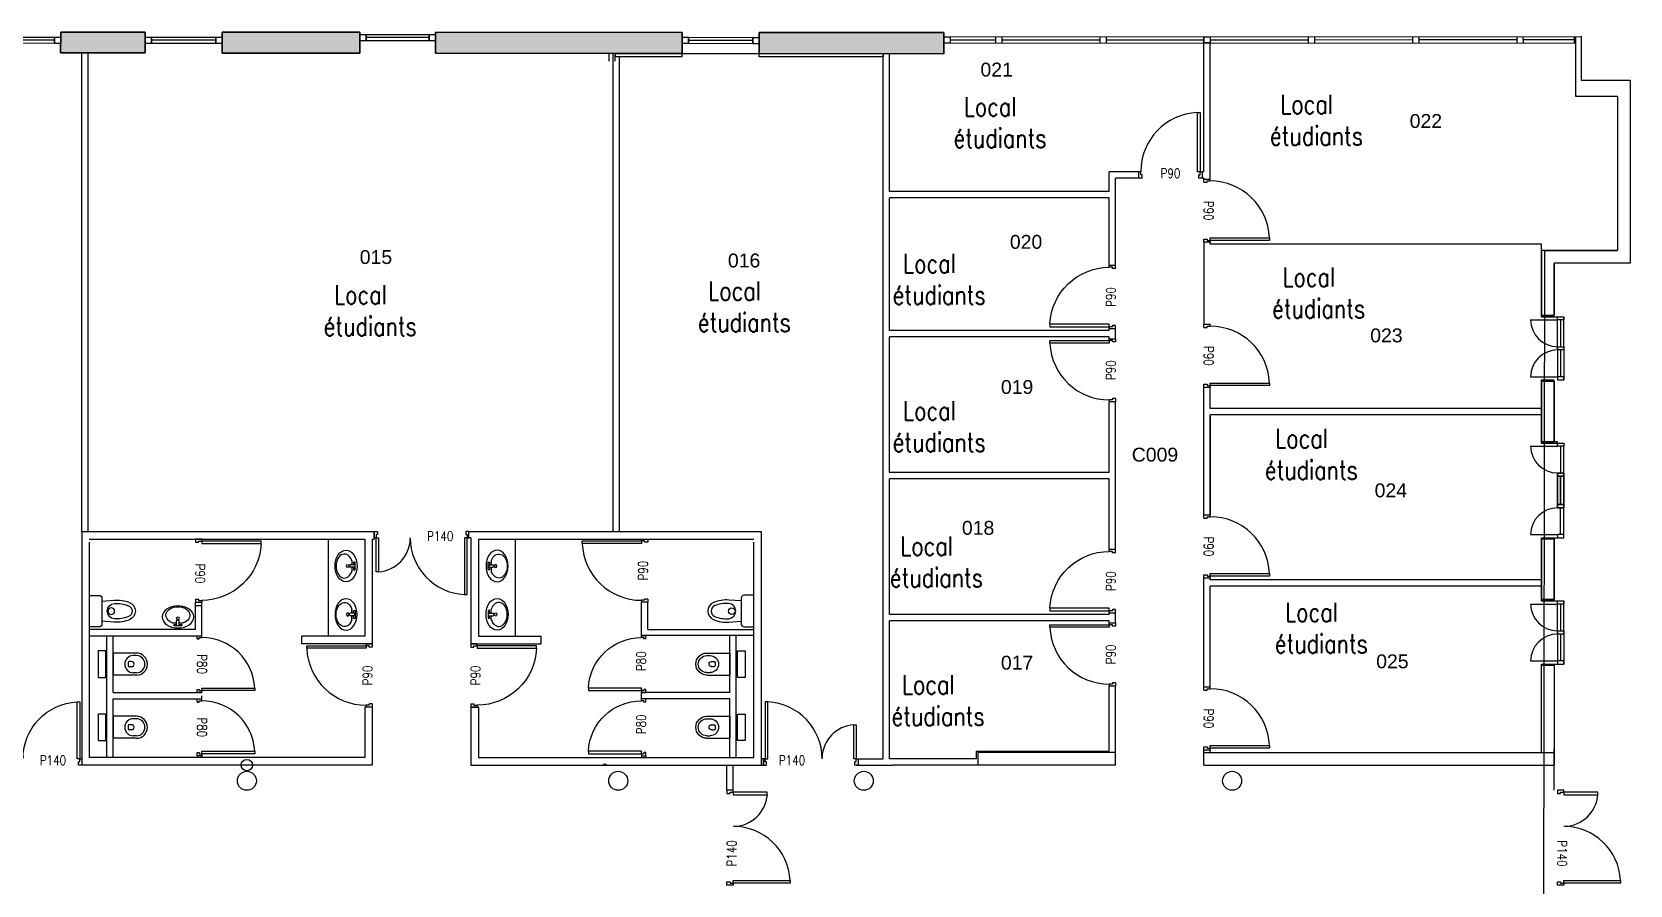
# Model space of a CAD drawing. Header units: metres. Extents: x -170671 to 7046476, y -35663801 to 566855.
# Drawn here: x 11027.13 to 11051.36, y 4312.66 to 4325.59 of the extents above; entities that cross this region are included whole.
import ezdxf
from ezdxf.enums import TextEntityAlignment as Align

# ---------------------------------------------------------------- set-up
doc = ezdxf.new("R2010")
doc.units = ezdxf.units.M
doc.header["$LTSCALE"] = 100
for name, color, linetype in [('0-cadre', 7, 'Continuous'), ('0_Designation', 255, 'Continuous'), ('0_numéro des salles', 7, 'Continuous'), ('1-cloison', 250, 'Continuous'), ('5-code', 250, 'Continuous')]:
    doc.layers.add(name, color=color, linetype=linetype)
doc.styles.add('ATT', font='ROMANS', dxfattribs={"width": 0.8, "height": 15})
doc.styles.add('COT', font='ROMANS.SHX', dxfattribs={"width": 0.8})
doc.styles.add('R2', font='ROMANS.SHX', dxfattribs={"height": 15})
doc.styles.get("Standard").update_dxf_attribs({"font": 'arial.ttf'})

# ---------------------------------------------------------------- blocks, each defined once
blk = doc.blocks.new('P80c7d')
for p, q in [((-7, 90.9), (-3, 90.9)), ((-7, 7), (-7, 90.9)), ((-3, 90.9), (-3, 7)), ((-87, 7), (-90, 7)), ((-90, 0), (-90, 7)), ((-85, 0), (-90, 0)), ((-87, 3), (-87, 7)), ((-85, 3), (-87, 3)), ((-85, 0), (-85, 3)), ((-3, 7), (-7, 7)), ((-5, 3), (-3, 3)), ((-5, 0), (-5, 3)), ((0, 0), (-5, 0)), ((-3, 3), (-3, 7)), ((-3, 7), (0, 7)), ((0, 7), (0, 0))]:
    blk.add_line(p, q)
blk.add_arc((-3, 7), 84, 92.7294, 180)
at = {"style": 'ATT', "width": 0.8, "flags": 8}
blk.add_attdef('REF1', text='', height=15, dxfattribs=at).set_placement((-45, 0), align=Align.CENTER)
blk = doc.blocks.new('0229HNI-APD-eti-SU')
at = {"style": 'R2', "flags": 1}
for tag, p in [('IDPOL', (140.2, 97.3)), ('IDETI', (140.2, 92.5))]:
    blk.add_attdef(tag, text='', height=2.6, dxfattribs=at).set_placement(p, align=Align.MIDDLE_CENTER)
at = {"layer": '5-code'}
blk.add_attdef('CODE', text='', height=22, dxfattribs=at).set_placement((1.8, 16.5), align=Align.TOP_CENTER)
blk = doc.blocks.new('A$C46A8599A')
blk.add_line((19.9, -15.5), (19.9, 15.5))
for points in [[(15.5, 25), (0, 25), (0, -25), (15.5, -25, 0.414305), (19.9, -20.6), (19.9, -16), (39.3, -17.5, 0.112694), (63.7, -13.6, 0.675246), (63.7, 13.6, 0.112694), (39.3, 17.5), (19.9, 16), (19.9, 20.6, 0.414214), (15.5, 25)], [(61.7, 8.6, 0.112694), (39.7, 12.1, 0.936159), (39.7, -12.1, 0.112694), (61.7, -8.6, 0.675246), (61.7, 8.6)]]:
    blk.add_lwpolyline(points, format="xyb")
blk.add_circle((34.8, 0), 5.21)
blk.add_arc((43, 37.8), 50, 266.223, 291.942)
blk = doc.blocks.new('WC-GEBERIT 42')
for p, q in [((-17.5, -36.5), (-17.5, 0)), ((17.5, 0), (-17.5, 0)), ((-4, -29), (-4, -25)), ((3, -23.3), (-2.8, -23.3)), ((4, -29), (4, -25)), ((17.5, -36.5), (17.5, 0)), ((-13.5, -36.5), (-13.5, -31.5)), ((13.5, -36.5), (13.5, -31.5))]:
    blk.add_line(p, q)
blk.add_lwpolyline([(21, 12), (21, 24), (-21, 24), (-21, 12)], close=True)
for centre, radius, start, end in [((0, -31.5), 13.5, 360, 180), ((-2.4, -24.9), 1.63, 104.0981, 182.7782), ((2.7, -24.7), 1.38, 347.0572, 76.8537), ((0, -36.5), 17.5, 180, 360), ((0, -36.5), 13.5, 180, 360), ((0, -29), 4, 180, 360)]:
    blk.add_arc(centre, radius, start, end)
blk = doc.blocks.new('P90c10d')
for p, q in [((-7, 10), (-7, 103.9)), ((-7, 103.9), (-3, 103.9)), ((-3, 103.9), (-3, 10)), ((-100, 0), (-100, 10)), ((-97, 10), (-100, 10)), ((-95, 0), (-100, 0)), ((-97, 5), (-97, 10)), ((-95, 5), (-97, 5)), ((-95, 0), (-95, 5)), ((-3, 10), (-7, 10)), ((-5, 0), (-5, 5)), ((-5, 5), (-3, 5)), ((0, 0), (-5, 0)), ((-3, 10), (0, 10)), ((-3, 5), (-3, 10)), ((0, 10), (0, 0))]:
    blk.add_line(p, q)
blk.add_arc((-3, 10), 94, 92.7294, 180)
at = {"style": 'ATT', "width": 0.8, "flags": 8}
blk.add_attdef('REF1', text='', height=15, dxfattribs=at).set_placement((-50, 0), align=Align.CENTER)
blk = doc.blocks.new('A$C46ED5876')
for p, q in [((-8.1, 0), (-8.1, 2.4)), ((-8.1, 2.4), (4.1, 2.4)), ((-4, 0), (-8.1, 0)), ((-4, 1.8), (-4, -5.8)), ((0, 1.8), (-4, 1.8)), ((0, 1.8), (0, -5.8)), ((4.1, 0), (0, 0)), ((4.1, 2.4), (4.1, 0)), ((-4, -2.6), (-10.5, -2.6)), ((6.5, -2.6), (0, -2.6))]:
    blk.add_line(p, q)
at = {"extrusion": (0, 0, -1)}
for centre, major_axis in [((-2, -11.9), (-25, 0)), ((-2, -9.6), (2.58, 0))]:
    blk.add_ellipse(centre, major_axis=major_axis, ratio=0.7, dxfattribs=at)
for centre, major_axis, start_param, end_param in [((-2, -14.5), (19, 0), 5.174, 10.533963), ((-2, -5), (2.35, 0), 0.552816, 2.588777)]:
    blk.add_ellipse(centre, major_axis=major_axis, ratio=0.7, start_param=start_param, end_param=end_param, dxfattribs=at)
blk = doc.blocks.new('A$C68E95FAC')
for p, q in [((-8.1, 0), (-8.1, 2.4)), ((-8.1, 2.4), (4.1, 2.4)), ((-4, 0), (-8.1, 0)), ((-4, 1.8), (-4, -5.8)), ((0, 1.8), (-4, 1.8)), ((0, 1.8), (0, -5.8)), ((4.1, 0), (0, 0)), ((4.1, 2.4), (4.1, 0)), ((-4, -2.6), (-10.5, -2.6)), ((6.5, -2.6), (0, -2.6))]:
    blk.add_line(p, q)
at = {"extrusion": (0, 0, -1)}
for centre, major_axis in [((-2, -11.9), (-25, 0)), ((-2, -9.6), (2.58, 0))]:
    blk.add_ellipse(centre, major_axis=major_axis, ratio=0.7, dxfattribs=at)
for centre, major_axis, start_param, end_param in [((-2, -14.5), (19, 0), 5.174, 10.533963), ((-2, -5), (2.35, 0), 0.552816, 2.588777)]:
    blk.add_ellipse(centre, major_axis=major_axis, ratio=0.7, start_param=start_param, end_param=end_param, dxfattribs=at)
blk = doc.blocks.new('P140c10d')
for p, q in [((-7, 99.9), (-3, 99.9)), ((-7, 10), (-7, 99.9)), ((-3, 99.9), (-3, 10)), ((-143, 63.9), (-147, 63.9)), ((-147, 63.9), (-147, 10)), ((-143, 10), (-143, 63.9)), ((-150, 10), (-150, 0)), ((-147, 10), (-150, 10)), ((-150, 0), (-145, 0)), ((-147, 10), (-143, 10)), ((-147, 5), (-147, 10)), ((-145, 5), (-147, 5)), ((-145, 0), (-145, 5)), ((-3, 10), (-7, 10)), ((-5, 0), (-5, 5)), ((-5, 5), (-3, 5)), ((0, 0), (-5, 0)), ((-3, 10), (0, 10)), ((-3, 5), (-3, 10)), ((0, 10), (0, 0))]:
    blk.add_line(p, q)
for centre, radius, start, end in [((-3, 10), 90, 92.7294, 180), ((-147, 10), 54.1, 2.0041, 85.7561)]:
    blk.add_arc(centre, radius, start, end)
at = {"style": 'ATT', "width": 0.8, "flags": 8}
blk.add_attdef('REF1', text='', height=15, dxfattribs=at).set_placement((-50, 0), align=Align.CENTER)
blk = doc.blocks.new('P140c10g')
for p, q in [((3, 99.9), (3, 10)), ((7, 99.9), (3, 99.9)), ((7, 10), (7, 99.9)), ((143, 10), (143, 63.9)), ((143, 63.9), (147, 63.9)), ((147, 63.9), (147, 10)), ((0, 10), (0, 0)), ((3, 10), (0, 10)), ((0, 0), (5, 0)), ((3, 10), (7, 10)), ((3, 5), (3, 10)), ((5, 5), (3, 5)), ((5, 0), (5, 5)), ((147, 10), (143, 10)), ((145, 0), (145, 5)), ((145, 5), (147, 5)), ((150, 0), (145, 0)), ((147, 10), (150, 10)), ((147, 5), (147, 10)), ((150, 10), (150, 0))]:
    blk.add_line(p, q)
for centre, radius, start, end in [((3, 10), 90, 0, 87.2706), ((147, 10), 54.1, 94.2439, 177.9959)]:
    blk.add_arc(centre, radius, start, end)
at = {"style": 'ATT', "width": 0.8, "flags": 8}
blk.add_attdef('REF1', text='', height=15, dxfattribs=at).set_placement((50, 0), align=Align.CENTER)

msp = doc.modelspace()

# ---------------------------------------------------------------- hatches: boundary and pattern name
at = {"layer": '0-cadre'}
h = msp.add_hatch(dxfattribs=at)
h.set_pattern_fill('AR-SAND', scale=0.191489, style=0)
h.set_pattern_definition([(37.5, (10896.41325, 4254.86833), (-0.01206256, 0.36896625), [0, -0.29106383, 0, -0.3255319, 0, -0.3111702]), (7.5, (10896.41325, 4254.86833), (0.3388934, 0.540411), [0, -0.1570213, 0, -0.2623404, 0, -0.1005319]), (327.5, (10896.17772, 4254.86833), (0.59632504, 0.00108365), [0, -0.0957447, 0, -0.34468085, 0, -0.45]), (317.5, (10896.1777, 4254.86833), (0.5756413, 0.1680655), [0, -0.04787234, 0, -0.22595745, 0, -0.25851064])])
h.paths.add_polyline_path([(11019.554, 4325.284), (11019.556, 4325.594), (11018.764, 4325.595), (11018.764, 4325.285), (11018.766, 4321.77), (11016.367, 4321.769), (11016.369, 4320.191), (11016.555, 4320.185), (11016.559, 4321.627), (11018.908, 4321.628), (11018.907, 4325.285)])
h.paths.add_polyline_path([(11021.549, 4325.283), (11021.549, 4325.594), (11020.705, 4325.594), (11020.705, 4325.283)])
h.paths.add_polyline_path([(11026.451, 4325.278), (11026.452, 4325.592), (11025.124, 4325.592), (11025.124, 4325.279)])
h.paths.add_polyline_path([(11028.847, 4325.276), (11028.849, 4325.591), (11027.569, 4325.592), (11027.568, 4325.277)])
h.paths.add_polyline_path([(11032.105, 4325.273), (11032.105, 4325.59), (11030.017, 4325.591), (11030.015, 4325.275)])
h.paths.add_polyline_path([(11036.987, 4325.268), (11036.988, 4325.588), (11033.251, 4325.59), (11033.251, 4325.272)])
h.paths.add_polyline_path([(11040.954, 4325.265), (11040.953, 4325.587), (11038.156, 4325.588), (11038.155, 4325.267)])
edge = h.paths.add_edge_path()
edge.add_line((11023.959, 4325.28), (11023.96, 4325.593))
edge.add_line((11023.96, 4325.593), (11022.703, 4325.593))
edge.add_line((11022.703, 4325.593), (11022.703, 4325.282))
edge.add_line((11022.703, 4325.282), (11023.959, 4325.28))
h = msp.add_hatch(color=7, dxfattribs=at)
h.paths.add_polyline_path([(11032.105, 4325.273), (11032.105, 4325.59), (11030.017, 4325.591), (11030.015, 4325.275)])
h.paths.add_polyline_path([(11028.847, 4325.276), (11028.849, 4325.591), (11027.569, 4325.592), (11027.568, 4325.277)])
h.paths.add_polyline_path([(11026.451, 4325.278), (11026.452, 4325.592), (11025.124, 4325.592), (11025.124, 4325.279)])
h.paths.add_polyline_path([(11021.549, 4325.283), (11021.549, 4325.594), (11020.705, 4325.594), (11020.705, 4325.283)])
h.paths.add_polyline_path([(11019.554, 4325.284), (11019.556, 4325.594), (11018.764, 4325.595), (11018.764, 4325.285), (11018.766, 4321.77), (11016.367, 4321.769), (11016.369, 4320.191), (11016.555, 4320.185), (11016.559, 4321.627), (11018.908, 4321.628), (11018.907, 4325.285)])
edge = h.paths.add_edge_path()
edge.add_line((11023.959, 4325.28), (11023.96, 4325.593))
edge.add_line((11023.96, 4325.593), (11022.703, 4325.593))
edge.add_line((11022.703, 4325.593), (11022.703, 4325.282))
edge.add_line((11022.703, 4325.282), (11023.959, 4325.28))
h = msp.add_hatch(color=7, dxfattribs=at)
h.paths.add_polyline_path([(11036.987, 4325.268), (11036.988, 4325.588), (11033.251, 4325.59), (11033.251, 4325.272)])
h.paths.add_polyline_path([(11040.954, 4325.265), (11040.953, 4325.587), (11038.156, 4325.588), (11038.155, 4325.267)])

# ---------------------------------------------------------------- linework, layer by layer
at = {"layer": '0-cadre', "color": 7}
for p, q in [((11027.473, 4325.469), (11026.547, 4325.469)), ((11029.921, 4325.468), (11028.944, 4325.468)), ((11033.155, 4325.509), (11032.201, 4325.509)), ((11038.06, 4325.466), (11037.083, 4325.466)), ((11040.954, 4325.521), (11050.606, 4325.528)), ((11041.05, 4325.473), (11041.739, 4325.473)), ((11041.739, 4325.521), (11041.739, 4325.425)), ((11041.835, 4325.521), (11041.835, 4325.425)), ((11041.835, 4325.473), (11043.319, 4325.474)), ((11043.319, 4325.522), (11043.319, 4325.427)), ((11043.414, 4325.522), (11043.414, 4325.427)), ((11043.414, 4325.474), (11044.898, 4325.476)), ((11044.898, 4325.523), (11044.898, 4325.428)), ((11044.994, 4325.523), (11044.994, 4325.428)), ((11044.994, 4325.476), (11046.478, 4325.477)), ((11046.478, 4325.525), (11046.478, 4325.429)), ((11046.574, 4325.525), (11046.574, 4325.429)), ((11046.574, 4325.477), (11048.058, 4325.478)), ((11048.058, 4325.526), (11048.058, 4325.43)), ((11048.154, 4325.526), (11048.154, 4325.43)), ((11048.154, 4325.478), (11049.638, 4325.479)), ((11049.638, 4325.527), (11049.638, 4325.431)), ((11049.733, 4325.527), (11049.734, 4325.431)), ((11049.734, 4325.479), (11050.512, 4325.48)), ((11027.887, 4318.02), (11027.887, 4325.277)), ((11027.983, 4318.02), (11027.983, 4325.277)), ((11035.88, 4325.154), (11035.88, 4325.269)), ((11035.945, 4318.02), (11035.945, 4325.269)), ((11035.975, 4325.154), (11035.975, 4325.269)), ((11036.041, 4318.02), (11036.041, 4325.221)), ((11040.034, 4314.575), (11040.034, 4325.266)), ((11040.13, 4323.175), (11040.13, 4325.266)), ((11040.954, 4325.425), (11050.532, 4325.432)), ((11044.898, 4324.751), (11044.898, 4325.428)), ((11044.994, 4324.847), (11044.994, 4325.428)), ((11044.897, 4323.474), (11044.897, 4324.751)), ((11044.993, 4323.364), (11044.994, 4324.847)), ((11051.356, 4324.856), (11050.622, 4324.856)), ((11051.356, 4324.856), (11051.356, 4322.091)), ((11051.164, 4324.617), (11050.532, 4324.618)), ((11051.164, 4324.617), (11051.164, 4322.282)), ((11043.911, 4323.474), (11043.461, 4323.474)), ((11043.911, 4323.474), (11043.461, 4323.474)), ((11043.461, 4323.175), (11043.461, 4323.474)), ((11043.911, 4323.379), (11043.557, 4323.379)), ((11043.557, 4322.055), (11043.557, 4323.379)), ((11044.897, 4323.474), (11044.869, 4323.474)), ((11044.897, 4323.379), (11044.869, 4323.379)), ((11044.897, 4323.364), (11044.897, 4323.379)), ((11044.897, 4323.379), (11044.897, 4323.364)), ((11043.461, 4323.175), (11040.13, 4323.175)), ((11043.461, 4323.079), (11040.13, 4323.079)), ((11040.13, 4321.068), (11040.13, 4323.079)), ((11043.461, 4322.055), (11043.461, 4323.079)), ((11050.016, 4322.282), (11050.016, 4322.378)), ((11050.016, 4321.277), (11050.016, 4322.282)), ((11049.848, 4321.229), (11050.255, 4321.229)), ((11050.016, 4321.277), (11050.255, 4321.277)), ((11050.255, 4320.798), (11050.255, 4321.277)), ((11050.303, 4321.229), (11050.303, 4320.822)), ((11050.351, 4320.798), (11050.351, 4321.277)), ((11043.461, 4321.068), (11040.13, 4321.068)), ((11043.461, 4320.973), (11040.13, 4320.973)), ((11043.461, 4320.973), (11040.13, 4320.973)), ((11040.13, 4318.914), (11040.13, 4320.973)), ((11043.461, 4321.068), (11043.461, 4321.097)), ((11043.461, 4320.944), (11043.461, 4320.973)), ((11043.557, 4320.944), (11043.557, 4321.097)), ((11050.255, 4320.798), (11050.255, 4320.319)), ((11050.303, 4320.774), (11050.303, 4320.367)), ((11050.351, 4320.798), (11050.351, 4320.319)), ((11044.897, 4318.226), (11044.897, 4320.204)), ((11044.897, 4318.273), (11044.897, 4320.204)), ((11044.897, 4318.273), (11044.897, 4320.204)), ((11044.993, 4319.884), (11044.993, 4320.204)), ((11049.848, 4320.367), (11050.255, 4320.367)), ((11050.016, 4319.884), (11050.016, 4320.319)), ((11050.016, 4320.319), (11050.207, 4320.319)), ((11043.461, 4318.914), (11043.461, 4319.986)), ((11043.557, 4317.746), (11043.557, 4319.986)), ((11044.993, 4318.273), (11044.993, 4319.788)), ((11050.016, 4319.362), (11050.016, 4319.789)), ((11035.945, 4318.02), (11035.945, 4319.503)), ((11036.041, 4318.02), (11036.041, 4319.503)), ((11049.848, 4319.314), (11050.255, 4319.314)), ((11050.045, 4319.362), (11050.255, 4319.362)), ((11050.303, 4319.314), (11050.303, 4318.907)), ((11050.351, 4318.907), (11050.351, 4319.314)), ((11043.461, 4318.914), (11040.13, 4318.914)), ((11043.375, 4318.818), (11040.13, 4318.818)), ((11043.461, 4318.818), (11040.13, 4318.818)), ((11040.13, 4316.76), (11040.13, 4318.818)), ((11043.461, 4317.717), (11043.461, 4318.818)), ((11050.255, 4318.859), (11050.255, 4318.428)), ((11050.255, 4318.428), (11050.255, 4318.859)), ((11050.303, 4318.859), (11050.303, 4318.428)), ((11050.303, 4318.428), (11050.303, 4318.859)), ((11050.351, 4318.859), (11050.351, 4318.428)), ((11050.351, 4318.428), (11050.351, 4318.859)), ((11050.303, 4317.974), (11050.303, 4318.381)), ((11050.351, 4317.974), (11050.351, 4318.381)), ((11027.887, 4318.02), (11032.32, 4318.021)), ((11027.887, 4318.02), (11027.887, 4314.486)), ((11032.32, 4318.021), (11032.32, 4317.906)), ((11033.757, 4318.021), (11038.191, 4318.02)), ((11038.191, 4314.479), (11038.191, 4318.02)), ((11049.848, 4317.974), (11050.255, 4317.974)), ((11028.002, 4317.905), (11032.177, 4317.906)), ((11028.002, 4317.857), (11028.002, 4314.594)), ((11031.621, 4317.906), (11031.621, 4316.431)), ((11032.177, 4317.906), (11032.177, 4316.431)), ((11032.292, 4317.906), (11032.292, 4316.317)), ((11032.292, 4317.906), (11032.32, 4317.906)), ((11033.785, 4317.925), (11033.757, 4317.925)), ((11033.785, 4317.925), (11033.785, 4316.316)), ((11033.9, 4317.906), (11038.076, 4317.905)), ((11033.9, 4317.906), (11033.9, 4316.431)), ((11034.455, 4317.906), (11034.455, 4316.431)), ((11034.456, 4317.906), (11034.456, 4316.431)), ((11038.076, 4314.594), (11038.076, 4317.858)), ((11050.016, 4317.926), (11050.255, 4317.926)), ((11050.016, 4317.286), (11050.016, 4317.926)), ((11044.897, 4315.664), (11044.897, 4317.315)), ((11044.897, 4315.664), (11044.897, 4317.315)), ((11044.993, 4315.664), (11044.993, 4317.191)), ((11050.016, 4316.968), (11050.016, 4317.191)), ((11029.611, 4316.536), (11029.611, 4316.948)), ((11029.611, 4316.9), (11029.707, 4316.9)), ((11029.707, 4316.44), (11029.707, 4316.948)), ((11036.371, 4316.441), (11036.371, 4316.948)), ((11036.467, 4316.948), (11036.371, 4316.948)), ((11036.467, 4316.536), (11036.467, 4316.948)), ((11043.461, 4316.76), (11040.13, 4316.76)), ((11043.461, 4316.76), (11043.461, 4316.789)), ((11043.557, 4316.635), (11043.557, 4316.789)), ((11049.848, 4316.92), (11050.255, 4316.92)), ((11050.016, 4316.968), (11050.255, 4316.968)), ((11050.255, 4316.49), (11050.255, 4316.968)), ((11050.303, 4316.92), (11050.303, 4316.514)), ((11050.351, 4316.49), (11050.351, 4316.968)), ((11029.611, 4316.536), (11028.002, 4316.536)), ((11036.467, 4316.536), (11038.076, 4316.536)), ((11043.461, 4316.664), (11040.13, 4316.664)), ((11040.13, 4314.575), (11040.13, 4316.664)), ((11043.461, 4316.635), (11043.461, 4316.664)), ((11028.002, 4316.44), (11029.707, 4316.44)), ((11028.27, 4314.594), (11028.27, 4316.44)), ((11028.366, 4315.579), (11028.366, 4316.44)), ((11031.225, 4316.316), (11031.225, 4316.431)), ((11032.177, 4316.431), (11031.225, 4316.431)), ((11032.292, 4316.316), (11031.225, 4316.316)), ((11033.785, 4316.316), (11034.852, 4316.316)), ((11033.9, 4316.431), (11034.852, 4316.431)), ((11034.852, 4316.316), (11034.852, 4316.431)), ((11038.076, 4316.441), (11036.371, 4316.441)), ((11037.712, 4315.579), (11037.712, 4316.441)), ((11037.712, 4315.579), (11037.712, 4316.441)), ((11037.808, 4314.594), (11037.808, 4316.441)), ((11050.255, 4316.49), (11050.255, 4316.011)), ((11050.303, 4316.466), (11050.303, 4316.075)), ((11050.351, 4316.49), (11050.351, 4316.011)), ((11049.848, 4316.059), (11050.255, 4316.059)), ((11050.016, 4314.69), (11050.016, 4316.011)), ((11050.016, 4316.011), (11050.255, 4316.011)), ((11028.366, 4315.579), (11029.707, 4315.579)), ((11029.707, 4315.483), (11029.707, 4315.531)), ((11037.712, 4315.579), (11036.371, 4315.579)), ((11036.371, 4315.483), (11036.371, 4315.579)), ((11043.461, 4314.69), (11043.461, 4315.678)), ((11043.557, 4314.671), (11043.557, 4315.678)), ((11028.366, 4315.483), (11029.707, 4315.483)), ((11028.366, 4314.594), (11028.366, 4315.483)), ((11032.177, 4315.359), (11032.177, 4314.594)), ((11032.292, 4315.359), (11032.177, 4315.359)), ((11032.292, 4315.359), (11032.292, 4314.479)), ((11033.785, 4315.359), (11033.785, 4314.479)), ((11033.9, 4315.359), (11033.785, 4315.359)), ((11033.9, 4315.359), (11033.9, 4314.594)), ((11037.712, 4315.483), (11036.371, 4315.483)), ((11037.712, 4314.594), (11037.712, 4315.483)), ((11037.712, 4314.594), (11037.712, 4315.483)), ((11032.177, 4314.594), (11028.002, 4314.594)), ((11029.639, 4314.621), (11029.639, 4314.594)), ((11029.707, 4314.621), (11029.707, 4314.594)), ((11033.9, 4314.594), (11038.076, 4314.594)), ((11036.371, 4314.621), (11036.371, 4314.594)), ((11036.438, 4314.621), (11036.438, 4314.594)), ((11039.655, 4314.575), (11040.034, 4314.575)), ((11039.655, 4314.575), (11039.655, 4314.479)), ((11041.452, 4314.575), (11040.13, 4314.575)), ((11041.452, 4314.575), (11040.326, 4314.575)), ((11041.452, 4314.575), (11041.452, 4314.69)), ((11041.452, 4314.69), (11043.461, 4314.69)), ((11043.557, 4314.671), (11041.471, 4314.67)), ((11041.471, 4314.67), (11041.471, 4314.479)), ((11043.557, 4314.479), (11043.557, 4314.671)), ((11044.897, 4314.67), (11044.897, 4314.707)), ((11044.897, 4314.67), (11050.207, 4314.67)), ((11044.897, 4314.479), (11044.897, 4314.67)), ((11044.993, 4314.67), (11044.993, 4314.707)), ((11050.207, 4314.479), (11050.207, 4314.726)), ((11032.292, 4314.479), (11027.887, 4314.479)), ((11033.785, 4314.479), (11038.191, 4314.479)), ((11037.667, 4314.096), (11037.667, 4314.479)), ((11037.763, 4314.096), (11037.763, 4314.479)), ((11039.627, 4314.479), (11040.182, 4314.479)), ((11041.471, 4314.479), (11040.182, 4314.479)), ((11043.557, 4314.479), (11041.471, 4314.479)), ((11044.897, 4314.479), (11050.207, 4314.479))]:
    msp.add_line(p, q, dxfattribs=at)
at = {"layer": '0-cadre', "color": 7, "linetype": 'Continuous'}
for p, q in [((11050.511, 4325.525), (11050.511, 4325.432)), ((11050.532, 4324.618), (11050.532, 4325.527)), ((11050.606, 4325.528), (11050.622, 4325.528)), ((11050.622, 4324.856), (11050.622, 4325.528)), ((11035.975, 4325.269), (11040.034, 4325.266)), ((11050.049, 4311.717), (11050.064, 4322.282)), ((11050.064, 4322.282), (11051.164, 4322.282)), ((11050.207, 4314.098), (11050.207, 4314.479))]:
    msp.add_line(p, q, dxfattribs=at)
at = {"layer": '0-cadre', "color": 7}
for points in [[(11027.473, 4325.42), (11026.547, 4325.422), (11026.547, 4325.517), (11027.473, 4325.515)], [(11027.569, 4325.42), (11027.473, 4325.42), (11027.473, 4325.515), (11027.569, 4325.515)], [(11027.569, 4325.592), (11028.849, 4325.591), (11028.847, 4325.276), (11027.568, 4325.277)], [(11028.944, 4325.421), (11028.848, 4325.421), (11028.848, 4325.516), (11028.944, 4325.516)], [(11029.921, 4325.419), (11028.944, 4325.421), (11028.944, 4325.516), (11029.921, 4325.514)], [(11030.017, 4325.419), (11029.921, 4325.419), (11029.921, 4325.515), (11030.017, 4325.515)], [(11032.105, 4325.273), (11030.015, 4325.275), (11030.017, 4325.591), (11032.105, 4325.59)], [(11032.201, 4325.461), (11032.105, 4325.461), (11032.105, 4325.557), (11032.201, 4325.557)], [(11033.155, 4325.459), (11032.201, 4325.461), (11032.201, 4325.557), (11033.155, 4325.555)], [(11033.251, 4325.459), (11033.155, 4325.459), (11033.155, 4325.555), (11033.251, 4325.555)], [(11037.083, 4325.418), (11036.987, 4325.418), (11036.987, 4325.514), (11037.083, 4325.514)], [(11038.06, 4325.416), (11037.083, 4325.418), (11037.083, 4325.514), (11038.06, 4325.512)], [(11038.155, 4325.416), (11038.06, 4325.416), (11038.06, 4325.512), (11038.155, 4325.512)], [(11050.351, 4321.277), (11050.351, 4321.229), (11050.255, 4321.229), (11050.255, 4321.277)], [(11050.351, 4320.822), (11050.351, 4320.774), (11050.255, 4320.774), (11050.255, 4320.822)], [(11050.016, 4320.3), (11050.207, 4320.3), (11050.207, 4319.381), (11050.016, 4319.381)], [(11050.016, 4320.3), (11050.207, 4320.3), (11050.207, 4319.381), (11050.016, 4319.381)], [(11050.016, 4320.3), (11050.016, 4319.381), (11050.207, 4319.381), (11050.207, 4320.3)], [(11050.351, 4320.319), (11050.351, 4320.367), (11050.255, 4320.367), (11050.255, 4320.319)], [(11050.351, 4319.362), (11050.351, 4319.314), (11050.255, 4319.314), (11050.255, 4319.362)], [(11050.351, 4318.907), (11050.351, 4318.859), (11050.255, 4318.859), (11050.255, 4318.907)], [(11050.351, 4318.859), (11050.351, 4318.907), (11050.255, 4318.907), (11050.255, 4318.859)], [(11050.351, 4318.907), (11050.351, 4318.859), (11050.255, 4318.859), (11050.255, 4318.907)], [(11050.351, 4318.381), (11050.351, 4318.428), (11050.255, 4318.428), (11050.255, 4318.381)], [(11050.351, 4318.381), (11050.351, 4318.428), (11050.255, 4318.428), (11050.255, 4318.381)], [(11050.351, 4318.428), (11050.351, 4318.381), (11050.255, 4318.381), (11050.255, 4318.428)], [(11050.351, 4317.926), (11050.351, 4317.974), (11050.255, 4317.974), (11050.255, 4317.926)], [(11050.016, 4317.907), (11050.207, 4317.907), (11050.207, 4316.987), (11050.016, 4316.987)], [(11050.016, 4317.907), (11050.207, 4317.907), (11050.207, 4316.987), (11050.016, 4316.987)], [(11050.016, 4317.907), (11050.016, 4316.987), (11050.207, 4316.987), (11050.207, 4317.907)], [(11050.351, 4316.968), (11050.351, 4316.92), (11050.255, 4316.92), (11050.255, 4316.968)], [(11050.351, 4316.514), (11050.351, 4316.466), (11050.255, 4316.466), (11050.255, 4316.514)], [(11050.351, 4316.011), (11050.351, 4316.059), (11050.255, 4316.059), (11050.255, 4316.011)]]:
    msp.add_lwpolyline(points, close=True, dxfattribs=at)
for points in [[(11028.847, 4325.276), (11028.849, 4325.591), (11027.569, 4325.592), (11027.568, 4325.277), (11028.847, 4325.276)], [(11032.105, 4325.273), (11032.105, 4325.59), (11030.017, 4325.591), (11030.015, 4325.275), (11032.105, 4325.273)], [(11036.988, 4325.588), (11036.987, 4325.268), (11033.251, 4325.272), (11033.251, 4325.59), (11036.988, 4325.588)], [(11036.987, 4325.268), (11036.988, 4325.588), (11033.251, 4325.59), (11033.251, 4325.272), (11036.987, 4325.268)], [(11038.156, 4325.588), (11040.953, 4325.587), (11040.954, 4325.265), (11038.155, 4325.267), (11038.156, 4325.588)], [(11040.954, 4325.265), (11040.953, 4325.587), (11038.156, 4325.588), (11038.155, 4325.267), (11040.954, 4325.265)], [(11040.953, 4325.521), (11041.05, 4325.521), (11041.05, 4325.425), (11040.954, 4325.425), (11040.953, 4325.521)], [(11044.898, 4325.523), (11044.994, 4325.523), (11044.994, 4325.428), (11044.898, 4325.428), (11044.898, 4325.523)], [(11044.897, 4322.406), (11044.897, 4322.112), (11044.897, 4321.161)], [(11050.016, 4322.378), (11044.993, 4322.378), (11044.993, 4322.378), (11044.993, 4322.406)], [(11051.164, 4322.282), (11051.164, 4322.282), (11050.016, 4322.282), (11050.016, 4321.296), (11050.207, 4321.296), (11050.207, 4322.091)], [(11050.016, 4322.282), (11050.016, 4322.282), (11050.016, 4321.296), (11050.207, 4321.296), (11050.207, 4322.091)], [(11050.207, 4322.09), (11050.207, 4321.296), (11050.016, 4321.296), (11050.016, 4322.282), (11050.016, 4322.282)], [(11050.064, 4322.282), (11050.064, 4322.282), (11051.164, 4322.282)], [(11051.356, 4322.091), (11051.356, 4322.091), (11051.356, 4322.091), (11050.207, 4322.091)], [(11045.359, 4319.884), (11044.993, 4319.884)], [(11045.361, 4319.789), (11044.993, 4319.788)], [(11044.993, 4319.77), (11044.993, 4319.435), (11044.993, 4318.273)], [(11050.016, 4319.884), (11045.359, 4319.884)], [(11050.016, 4319.789), (11045.361, 4319.789)], [(11050.016, 4317.286), (11044.993, 4317.286), (11044.993, 4317.315)], [(11050.016, 4317.191), (11044.993, 4317.191), (11044.993, 4317.191)], [(11038.191, 4314.479), (11038.219, 4314.479), (11038.219, 4314.575), (11038.191, 4314.575)]]:
    msp.add_lwpolyline(points, dxfattribs=at)
at = {"layer": '0-cadre', "color": 7, "linetype": 'Continuous'}
for points in [[(11036.987, 4325.268), (11035.975, 4325.269), (11035.975, 4325.221), (11036.987, 4325.221)], [(11038.155, 4325.267), (11040.034, 4325.266), (11040.034, 4325.218), (11038.155, 4325.218)], [(11050.016, 4319.362), (11050.255, 4319.362), (11050.255, 4319.381), (11050.016, 4319.381)]]:
    msp.add_lwpolyline(points, close=True, dxfattribs=at)
at = {"layer": '0-cadre', "color": 7, "ltscale": 2}
msp.add_lwpolyline([(11050.016, 4314.67), (11050.016, 4314.67), (11050.016, 4315.992), (11050.207, 4315.992), (11050.207, 4314.479)], dxfattribs=at)
at = {"layer": '0-cadre', "color": 7}
for centre, radius in [((11030.39, 4314.479), 0.0862), ((11030.39, 4314.24), 0.144), ((11036.02, 4314.24), 0.144), ((11039.741, 4314.24), 0.144), ((11045.324, 4314.24), 0.144)]:
    msp.add_circle(centre, radius, dxfattribs=at)
for centre, start, end in [((11050.259, 4321.232), 180.4838, 269.5161), ((11050.259, 4320.364), 90.4839, 179.5162), ((11050.259, 4319.318), 180.4838, 269.5161), ((11050.259, 4317.97), 90.4839, 179.5162), ((11050.259, 4316.924), 180.4838, 269.5161), ((11050.259, 4316.055), 90.4839, 179.5162)]:
    msp.add_arc(centre, 0.41, start, end, dxfattribs=at)
at = {"layer": '1-cloison', "color": 7}
msp.add_lwpolyline([(11035.791, 4314.495), (11035.841, 4314.495)], dxfattribs=at)

# ---------------------------------------------------------------- block references
at = {"layer": '0-cadre', "color": 7, "xscale": 0.0095744680851064, "yscale": 0.0095744680851064, "zscale": 0.0095744680851064}
msp.add_blockref('P90c10d', (11044.869, 4323.379), dxfattribs=at).add_auto_attribs({'REF1': 'P90'})
for name, p, rotation, values in [('P90c10d', (11044.897, 4322.406), 270, {'REF1': 'P90'}), ('P90c10d', (11044.897, 4320.204), 270, {'REF1': 'P90'}), ('P90c10d', (11043.557, 4320.944), 90, {'REF1': 'P90'}), ('P90c10d', (11044.897, 4317.315), 270, {'REF1': 'P90'}), ('P90c10d', (11036.467, 4317.906), 90, {'REF1': 'P90'}), ('P90c10d', (11043.557, 4316.635), 90, {'REF1': 'P90'}), ('P80c7d', (11029.639, 4315.579), 270.0000000000064, {'REF1': 'P80'}), ('P90c10d', (11032.292, 4316.316), 89.9999999999984, {'REF1': 'P90'}), ('P90c10d', (11044.897, 4314.707), 270, {'REF1': 'P90'}), ('P80c7d', (11029.639, 4314.621), 270.0000000000064, {'REF1': 'P80'}), ('P140c10d', (11050.255, 4312.66), 270.0000010505418, {'REF1': 'P140'})]:
    msp.add_blockref(name, p, dxfattribs=dict(at, rotation=rotation)).add_auto_attribs(values)
at = {"layer": '0-cadre', "color": 7}
ref = msp.add_blockref('P90c10d', (11043.557, 4321.097), dxfattribs=dict(at, xscale=-0.0095744680851064, yscale=0.0095744680851064, zscale=0.0095744680851064, rotation=90))
ref.add_attrib('REF1', 'P90', dxfattribs={"layer": '0', "height": 0.1436, "rotation": 90, "style": 'ATT', "width": 0.8, "flags": 8}).set_placement((11043.557, 4321.576), align=Align.CENTER)
ref = msp.add_blockref('0229HNI-APD-eti-SU', (11044.138, 4319.133), dxfattribs=dict(at, xscale=0.0095744680851064, yscale=0.0095744680851064, zscale=0.0095744680851064))
ref.add_attrib('CODE', 'C009', dxfattribs={"layer": '5-code', "height": 0.2106}).set_placement((11044.155, 4319.291), align=Align.TOP_CENTER)
ref = msp.add_blockref('P140c10g', (11033.757, 4318.021), dxfattribs=dict(at, xscale=0.0095744680851064, yscale=0.0095744680851064, zscale=0.0095744680851064, rotation=179.9999999999996))
ref.add_attrib('REF1', 'P140', dxfattribs={"layer": '0', "height": 0.1436, "style": 'ATT', "width": 0.8, "flags": 8}).set_placement((11033.322, 4317.877), align=Align.CENTER)
ref = msp.add_blockref('P90c10d', (11029.611, 4317.905), dxfattribs=dict(at, xscale=-0.0095744680851064, yscale=0.0095744680851064, zscale=0.0095744680851064, rotation=270))
ref.add_attrib('REF1', 'P90', dxfattribs={"layer": '0', "height": 0.1436, "rotation": 270, "style": 'ATT', "width": 0.8, "flags": 8}).set_placement((11029.611, 4317.383), align=Align.CENTER)
at = {"layer": '0-cadre', "color": 7, "yscale": 0.0095744680851064, "zscale": 0.0095744680851064}
for name, p, xscale, rotation in [('A$C68E95FAC', (11032.008, 4317.516), -0.0095744680851064, 269.9999999999983), ('A$C68E95FAC', (11034.07, 4317.516), 0.0095744680851064, 90.00000000000175), ('A$C46A8599A', (11028.003, 4316.813), -0.0095744680851064, 180), ('A$C68E95FAC', (11032.008, 4316.743), 0.0095744680851064, 270), ('A$C68E95FAC', (11034.07, 4316.744), -0.0095744680851064, 90), ('A$C46A8599A', (11038.074, 4316.814), 0.0095744680851064, 180), ('A$C46ED5876', (11029.326, 4316.612), 0.0095744680851064, 180), ('WC-GEBERIT 42', (11028.366, 4316.009), 0.0095744680851064, 90), ('WC-GEBERIT 42', (11037.712, 4316.01), -0.0095744680851064, 270), ('WC-GEBERIT 42', (11028.366, 4315.052), 0.0095744680851064, 90), ('WC-GEBERIT 42', (11037.712, 4315.052), -0.0095744680851064, 270)]:
    msp.add_blockref(name, p, dxfattribs=dict(at, xscale=xscale, rotation=rotation))
at = {"layer": '0-cadre', "color": 7}
ref = msp.add_blockref('P90c10d', (11043.557, 4316.789), dxfattribs=dict(at, xscale=-0.0095744680851064, yscale=0.0095744680851064, zscale=0.0095744680851064, rotation=90))
ref.add_attrib('REF1', 'P90', dxfattribs={"layer": '0', "height": 0.1436, "rotation": 90, "style": 'ATT', "width": 0.8, "flags": 8}).set_placement((11043.557, 4317.267), align=Align.CENTER)
ref = msp.add_blockref('P90c10d', (11033.785, 4316.316), dxfattribs=dict(at, xscale=-0.0095744680851064, yscale=0.0095744680851064, zscale=0.0095744680851064, rotation=270.0000000000005))
ref.add_attrib('REF1', 'P90', dxfattribs={"layer": '0', "height": 0.1436, "rotation": 90, "style": 'ATT', "width": 0.8, "flags": 8}).set_placement((11033.929, 4315.838), align=Align.CENTER)
ref = msp.add_blockref('P80c7d', (11036.438, 4315.579), dxfattribs=dict(at, xscale=-0.0095744680851064, yscale=0.0095744680851064, zscale=0.0095744680851064, rotation=90))
ref.add_attrib('REF1', 'P80', dxfattribs={"layer": '0', "height": 0.1436, "rotation": 90, "style": 'ATT', "width": 0.8, "flags": 8}).set_placement((11036.438, 4316.053), align=Align.CENTER)
ref = msp.add_blockref('P140c10g', (11027.887, 4314.479), dxfattribs=dict(at, xscale=-0.0095744680851064, yscale=0.0095744680851064, zscale=0.0095744680851064, rotation=359.9999999999997))
ref.add_attrib('REF1', 'P140', dxfattribs={"layer": '0', "height": 0.1436, "style": 'ATT', "width": 0.8, "flags": 8}).set_placement((11027.452, 4314.479), align=Align.CENTER)
ref = msp.add_blockref('P80c7d', (11036.438, 4314.621), dxfattribs=dict(at, xscale=-0.0095744680851064, yscale=0.0095744680851064, zscale=0.0095744680851064, rotation=90))
ref.add_attrib('REF1', 'P80', dxfattribs={"layer": '0', "height": 0.1436, "rotation": 90, "style": 'ATT', "width": 0.8, "flags": 8}).set_placement((11036.438, 4315.096), align=Align.CENTER)
ref = msp.add_blockref('P140c10g', (11038.219, 4314.479), dxfattribs=dict(at, xscale=0.0095744680851064, yscale=0.0095744680851064, zscale=0.0095744680851064))
ref.add_attrib('REF1', 'P140', dxfattribs={"layer": '0', "height": 0.1436, "style": 'ATT', "width": 0.8, "flags": 8}).set_placement((11038.654, 4314.479), align=Align.CENTER)
ref = msp.add_blockref('P140c10d', (11037.667, 4312.66), dxfattribs=dict(at, xscale=0.0095744680851064, yscale=0.0095744680851064, zscale=0.0095744680851064, rotation=270.0000001041338))
ref.add_attrib('REF1', 'P140', dxfattribs={"layer": '0', "height": 0.1436, "rotation": 90, "style": 'ATT', "width": 0.8, "flags": 8}).set_placement((11037.811, 4313.139), align=Align.CENTER)
at = {"layer": '0_numéro des salles', "color": 7}
ref = msp.add_blockref('0229HNI-APD-eti-SU', (11042.84, 4324.457), dxfattribs=dict(at, xscale=0.0095744680851064, yscale=0.0095744680851064, zscale=0.0095744680851064))
ref.add_attrib('CODE', '021', dxfattribs={"layer": '5-code', "height": 0.2106}).set_placement((11041.755, 4325.129), align=Align.TOP_CENTER)
ref = msp.add_blockref('0229HNI-APD-eti-SU', (11047.998, 4324.508), dxfattribs=dict(at, xscale=0.0095744680851064, yscale=0.0095744680851064, zscale=0.0095744680851064))
ref.add_attrib('CODE', '022', dxfattribs={"layer": '5-code', "height": 0.2106}).set_placement((11048.261, 4324.35), align=Align.TOP_CENTER)
ref = msp.add_blockref('0229HNI-APD-eti-SU', (11041.862, 4322.359), dxfattribs=dict(at, xscale=0.0095744680851064, yscale=0.0095744680851064, zscale=0.0095744680851064))
ref.add_attrib('CODE', '020', dxfattribs={"layer": '5-code', "height": 0.2106}).set_placement((11042.201, 4322.517), align=Align.TOP_CENTER)
ref = msp.add_blockref('0229HNI-APD-eti-SU', (11032.175, 4323.316), dxfattribs=dict(at, xscale=0.0095744680851064, yscale=0.0095744680851064, zscale=0.0095744680851064))
ref.add_attrib('CODE', '015', dxfattribs={"layer": '5-code', "height": 0.2106}).set_placement((11032.347, 4322.287), align=Align.TOP_CENTER)
ref = msp.add_blockref('0229HNI-APD-eti-SU', (11038.029, 4323.116), dxfattribs=dict(at, xscale=0.0095744680851064, yscale=0.0095744680851064, zscale=0.0095744680851064))
ref.add_attrib('CODE', '016', dxfattribs={"layer": '5-code', "height": 0.2106}).set_placement((11037.927, 4322.235), align=Align.TOP_CENTER)
ref = msp.add_blockref('0229HNI-APD-eti-SU', (11047.646, 4321.11), dxfattribs=dict(at, xscale=0.0095744680851064, yscale=0.0095744680851064, zscale=0.0095744680851064))
ref.add_attrib('CODE', '023', dxfattribs={"layer": '5-code', "height": 0.2106}).set_placement((11047.663, 4321.099), align=Align.TOP_CENTER)
ref = msp.add_blockref('0229HNI-APD-eti-SU', (11041.819, 4320.021), dxfattribs=dict(at, xscale=0.0095744680851064, yscale=0.0095744680851064, zscale=0.0095744680851064))
ref.add_attrib('CODE', '019', dxfattribs={"layer": '5-code', "height": 0.2106}).set_placement((11042.065, 4320.317), align=Align.TOP_CENTER)
ref = msp.add_blockref('0229HNI-APD-eti-SU', (11047.712, 4318.774), dxfattribs=dict(at, xscale=0.0095744680851064, yscale=0.0095744680851064, zscale=0.0095744680851064))
ref.add_attrib('CODE', '024', dxfattribs={"layer": '5-code', "height": 0.2106}).set_placement((11047.73, 4318.749), align=Align.TOP_CENTER)
ref = msp.add_blockref('0229HNI-APD-eti-SU', (11041.85, 4318.023), dxfattribs=dict(at, xscale=0.0095744680851064, yscale=0.0095744680851064, zscale=0.0095744680851064))
ref.add_attrib('CODE', '018', dxfattribs={"layer": '5-code', "height": 0.2106}).set_placement((11041.474, 4318.181), align=Align.TOP_CENTER)
ref = msp.add_blockref('0229HNI-APD-eti-SU', (11041.802, 4315.979), dxfattribs=dict(at, xscale=0.0095744680851064, yscale=0.0095744680851064, zscale=0.0095744680851064))
ref.add_attrib('CODE', '017', dxfattribs={"layer": '5-code', "height": 0.2106}).set_placement((11042.065, 4316.137), align=Align.TOP_CENTER)
ref = msp.add_blockref('0229HNI-APD-eti-SU', (11047.736, 4316.132), dxfattribs=dict(at, xscale=0.0095744680851064, yscale=0.0095744680851064, zscale=0.0095744680851064))
ref.add_attrib('CODE', '025', dxfattribs={"layer": '5-code', "height": 0.2106}).set_placement((11047.754, 4316.157), align=Align.TOP_CENTER)

# ---------------------------------------------------------------- texts
at = {"layer": '0_Designation', "color": 7, "linetype": 'Continuous', "char_height": 0.28723, "attachment_point": 1, "style": 'COT'}
for insert in [(11041.1, 4324.606), (11045.897, 4324.642), (11040.179, 4322.228), (11045.93, 4322.021), (11031.555, 4321.754), (11037.226, 4321.813), (11040.179, 4319.996), (11045.82, 4319.575), (11040.137, 4317.943), (11045.971, 4316.941), (11040.162, 4315.843)]:
    msp.add_mtext_dynamic_manual_height_columns(' Local étudiants', width=2.0422, gutter_width=1.436, heights=[0], dxfattribs=dict(at, insert=insert))

doc.saveas('drawing.dxf')
